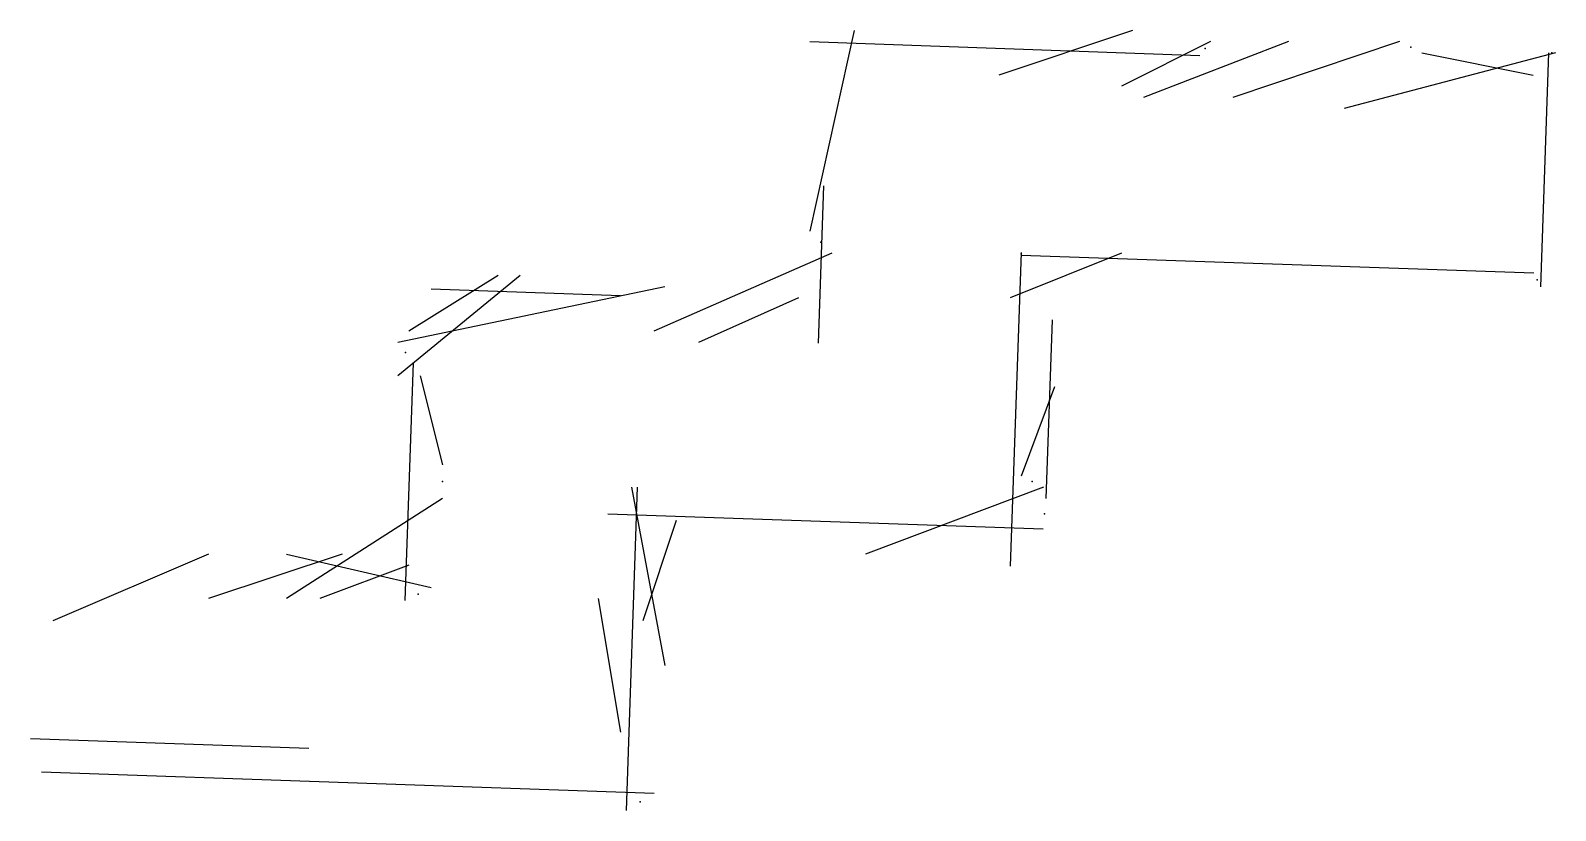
# Model space of a CAD drawing. Header units: metres. Extents: x -0.95 to 5.9, y -0.48 to 3.02.
import ezdxf

# ---------------------------------------------------------------- set-up
doc = ezdxf.new("R2010")
doc.units = ezdxf.units.M

msp = doc.modelspace()

# ---------------------------------------------------------------- linework, layer by layer
at = {"layer": 'ESQUINAS'}
for p in [(5.25, 2.95), (4.326, 2.944), (5.884, 2.925), (2.6, 2.075), (3.5, 2.023), (5.817, 1.906), (0.734, 1.58), (0.9, 1), (3.55, 1), (3.605, 0.856), (0.791, 0.495), (1.788, -0.437)]:
    msp.add_point(p, dxfattribs=at)
at = {"layer": 'MUROS'}
for p, q in [((2.75, 3.025), (2.55, 2.125)), ((4, 3.025), (3.4, 2.825)), ((2.55, 2.975), (4.302, 2.913)), ((4.35, 2.975), (3.95, 2.775)), ((4.7, 2.975), (4.05, 2.725)), ((5.2, 2.975), (4.45, 2.725)), ((5.9, 2.925), (4.95, 2.675)), ((5.3, 2.925), (5.8, 2.825)), ((5.868, 2.925), (5.832, 1.875)), ((2.612, 2.328), (2.588, 1.622)), ((2.65, 2.025), (1.85, 1.675)), ((3.5, 2.029), (3.45, 0.621)), ((3.95, 2.025), (3.45, 1.825)), ((3.5, 2.017), (5.802, 1.937)), ((1.25, 1.925), (0.7, 1.475)), ((1.15, 1.925), (0.75, 1.675)), ((1.9, 1.875), (0.7, 1.625)), ((0.85, 1.865), (1.7, 1.835)), ((2.5, 1.825), (2.05, 1.625)), ((3.639, 1.726), (3.611, 0.924)), ((0.769, 1.534), (0.731, 0.466)), ((0.8, 1.475), (0.9, 1.075)), ((3.65, 1.425), (3.5, 1.025)), ((1.775, 0.976), (1.725, -0.476)), ((1.75, 0.975), (1.9, 0.175)), ((3.6, 0.975), (2.8, 0.675)), ((0.9, 0.925), (0.2, 0.475)), ((1.643, 0.856), (3.599, 0.788)), ((1.95, 0.825), (1.8, 0.375)), ((-0.15, 0.675), (-0.85, 0.375)), ((0.45, 0.675), (-0.15, 0.475)), ((0.2, 0.675), (0.85, 0.525)), ((0.75, 0.625), (0.35, 0.475)), ((1.6, 0.475), (1.7, -0.125)), ((-0.95, -0.153), (0.3, -0.197)), ((-0.901, -0.302), (1.851, -0.398))]:
    msp.add_line(p, q, dxfattribs=at)

doc.saveas('drawing.dxf')
